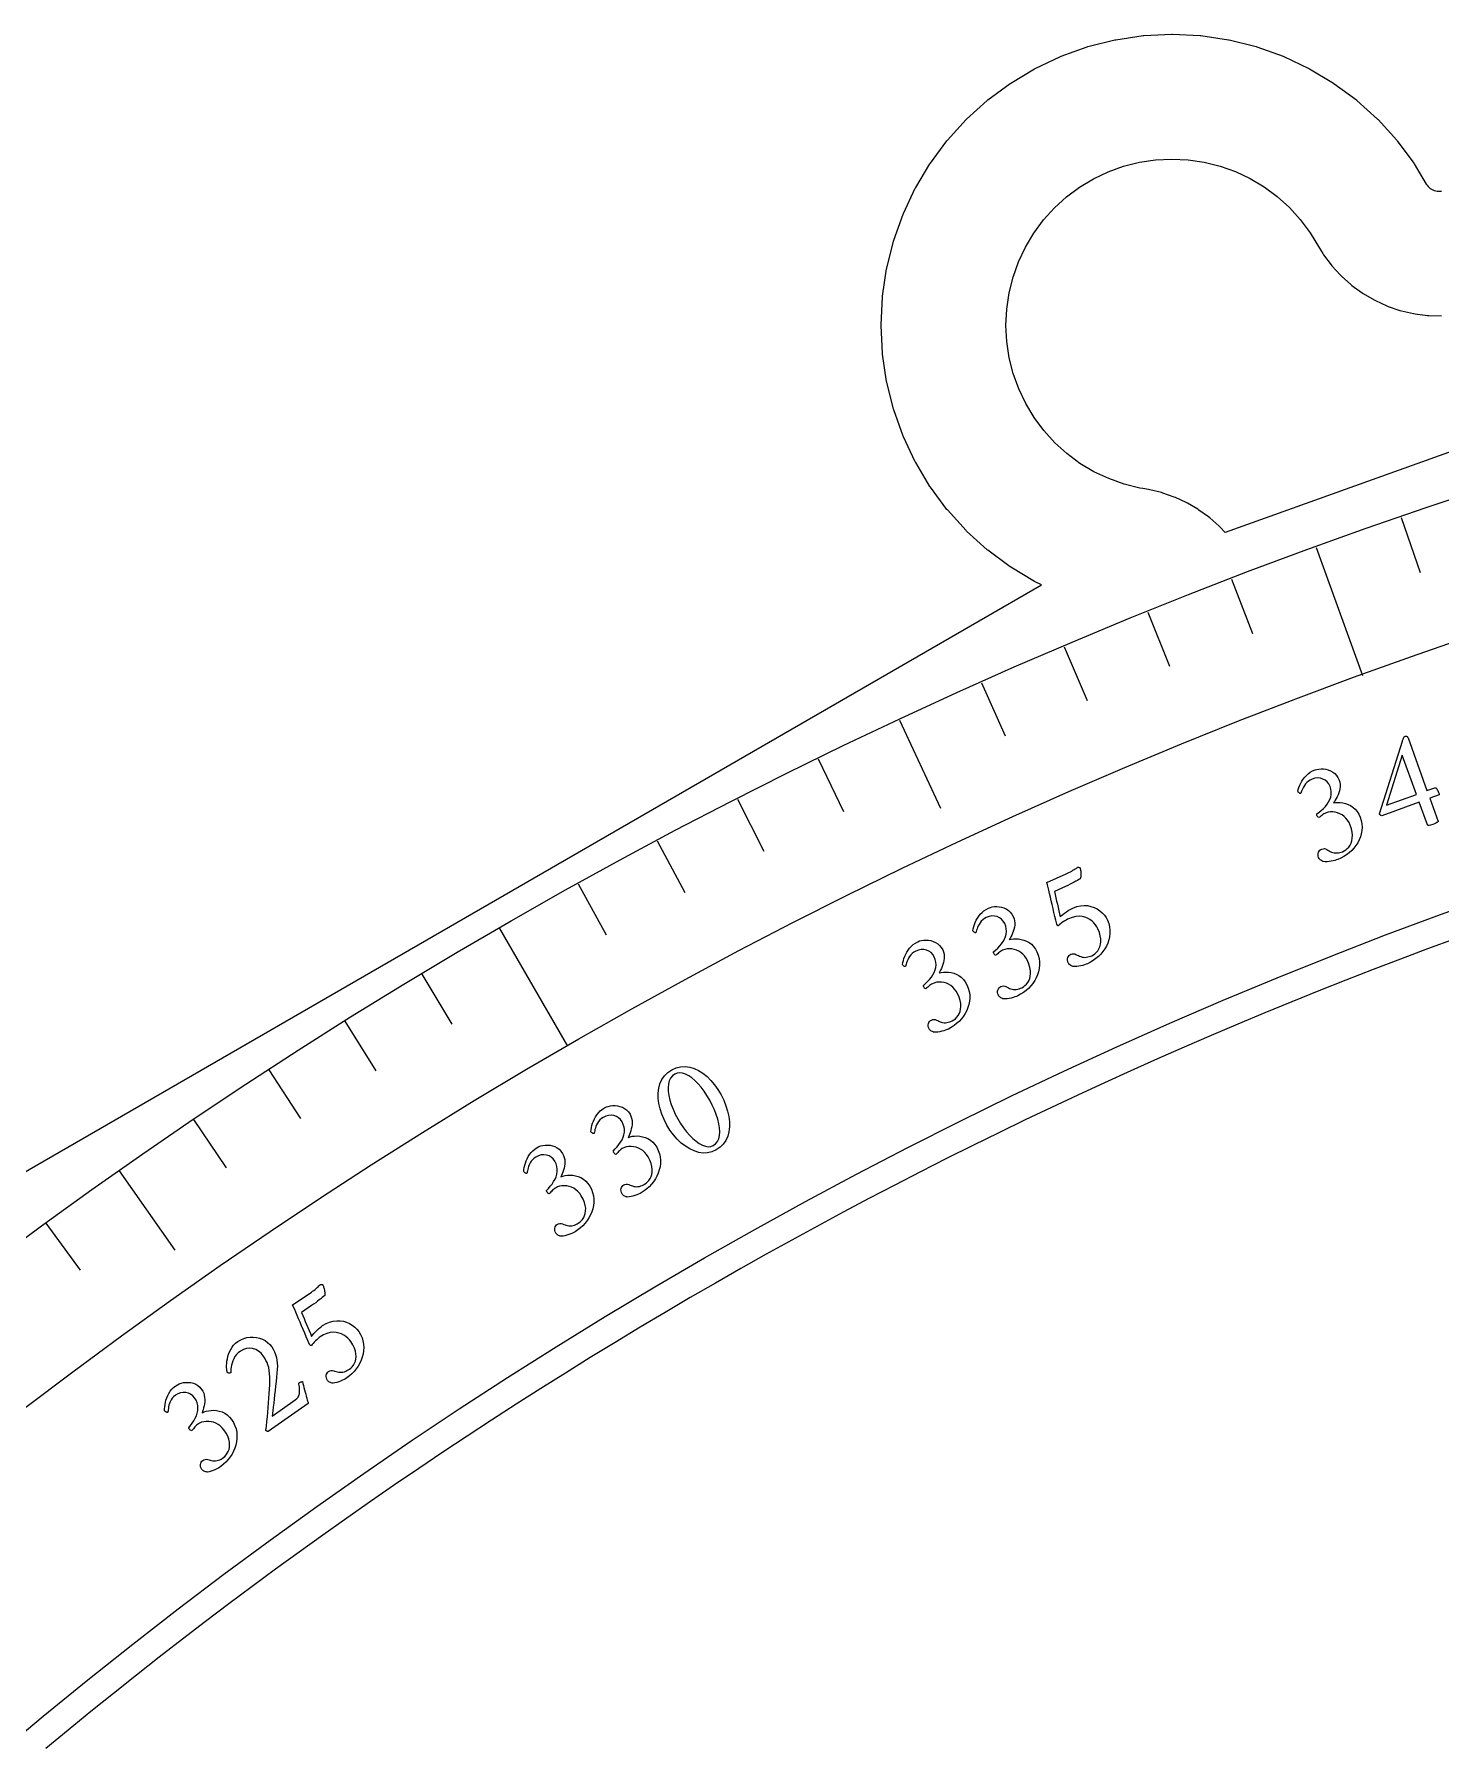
# Model space of a CAD drawing. Header units: millimetres. Extents: x -105 to 105, y -105 to 135.
# Drawn here: x -61.64 to -33.21, y 73.99 to 108.54 of the extents above; entities that cross this region are included whole.
import ezdxf

# ---------------------------------------------------------------- set-up
doc = ezdxf.new("R2010")
doc.units = ezdxf.units.MM
for name, color, linetype in [('CUT_INNER', 6, 'Continuous'), ('CUT_OUTER', 1, 'Continuous'), ('ENGRAVE', 7, 'Continuous'), ('ENGRAVE_FINE', 8, 'Continuous'), ('TEXT', 5, 'Continuous')]:
    doc.layers.add(name, color=color, linetype=linetype)

msp = doc.modelspace()

# ---------------------------------------------------------------- linework, layer by layer
at = {"layer": 'CUT_INNER'}
msp.add_lwpolyline([(-32.9211, 90.2585), (-33.4743, 90.0548), (-34.0263, 89.8478), (-34.5769, 89.6373), (-35.1263, 89.4234), (-35.6743, 89.2062), (-36.221, 88.9856), (-36.7663, 88.7617), (-37.3103, 88.5345), (-37.8528, 88.3039), (-38.3939, 88.0699), (-38.9336, 87.8327), (-39.4718, 87.5922), (-40.0085, 87.3483), (-40.5437, 87.1012), (-41.0774, 86.8508), (-41.6095, 86.5971), (-42.1401, 86.3401), (-42.669, 86.08), (-43.1964, 85.8165), (-43.7222, 85.5499), (-44.2463, 85.28), (-44.7687, 85.0069), (-45.2894, 84.7306), (-45.8085, 84.4511), (-46.3258, 84.1684), (-46.8414, 83.8826), (-47.3552, 83.5936), (-47.8672, 83.3015), (-48.3775, 83.0062), (-48.8859, 82.7078), (-49.3924, 82.4063), (-49.8971, 82.1017), (-50.4, 81.794), (-50.9009, 81.4832), (-51.3999, 81.1693), (-51.897, 80.8524), (-52.3921, 80.5324), (-52.8852, 80.2095), (-53.3764, 79.8834), (-53.8656, 79.5544), (-54.3527, 79.2224), (-54.8378, 78.8874), (-55.3208, 78.5495), (-55.8017, 78.2085), (-56.2805, 77.8647), (-56.7572, 77.5179), (-57.2318, 77.1682), (-57.7042, 76.8155), (-58.1745, 76.46), (-58.6425, 76.1016), (-59.1084, 75.7404), (-59.572, 75.3763), (-60.0334, 75.0093), (-60.4925, 74.6396), (-60.9493, 74.267), (-61.4039, 73.8916)], dxfattribs=at)
at = {"layer": 'CUT_OUTER'}
msp.add_lwpolyline([(-76.8653, 76.8653), (-41.2786, 97.4114), (-41.4052, 97.4712), (-41.4181, 97.4782), (-41.9004, 97.7673), (-41.9127, 97.7754), (-42.3643, 98.1104), (-42.3757, 98.1197), (-42.7923, 98.4974), (-42.8027, 98.5078), (-43.1804, 98.9244), (-43.1897, 98.9358), (-43.5247, 99.3874), (-43.5328, 99.3997), (-43.8219, 99.882), (-43.8288, 99.8949), (-44.0693, 100.4033), (-44.0749, 100.4168), (-44.2643, 100.9463), (-44.2686, 100.9604), (-44.4052, 101.5058), (-44.4081, 101.5202), (-44.4906, 102.0765), (-44.492, 102.0911), (-44.5196, 102.6527), (-44.5196, 102.6674), (-44.492, 103.2291), (-44.4906, 103.2437), (-44.4081, 103.7999), (-44.4052, 103.8144), (-44.2686, 104.3598), (-44.2643, 104.3739), (-44.0749, 104.9033), (-44.0693, 104.9169), (-43.8288, 105.4252), (-43.8219, 105.4382), (-43.5328, 105.9205), (-43.5247, 105.9328), (-43.1897, 106.3844), (-43.1804, 106.3958), (-42.8027, 106.8124), (-42.7923, 106.8228), (-42.3757, 107.2004), (-42.3643, 107.2098), (-41.9127, 107.5447), (-41.9004, 107.5529), (-41.4181, 107.842), (-41.4052, 107.8489), (-40.8968, 108.0894), (-40.8832, 108.095), (-40.3538, 108.2844), (-40.3397, 108.2887), (-39.7943, 108.4253), (-39.7798, 108.4282), (-39.2236, 108.5107), (-39.209, 108.5121), (-38.6474, 108.5397), (-38.6326, 108.5397), (-38.071, 108.5121), (-38.0564, 108.5107), (-37.5002, 108.4282), (-37.4857, 108.4253), (-36.9403, 108.2887), (-36.9262, 108.2844), (-36.3968, 108.095), (-36.3832, 108.0894), (-35.8748, 107.8489), (-35.8619, 107.842), (-35.3796, 107.5529), (-35.3673, 107.5447), (-34.9157, 107.2098), (-34.9043, 107.2004), (-34.4877, 106.8228), (-34.4773, 106.8124), (-34.0996, 106.3958), (-34.0903, 106.3844), (-33.7553, 105.9328), (-33.7472, 105.9205), (-33.5018, 105.5111), (-33.485, 105.4861), (-33.4659, 105.4629), (-33.4445, 105.4418), (-33.4211, 105.4229), (-33.3959, 105.4064), (-33.3692, 105.3925), (-33.3413, 105.3814), (-33.3123, 105.3731), (-33.2827, 105.3678), (-33.2527, 105.3655), (-33.2226, 105.3661), (-33.1928, 105.3698)], dxfattribs=at)
at = {"layer": 'ENGRAVE'}
for points in [[(-30.625, 100.9572), (-37.5695, 98.4724), (-37.6768, 98.5865), (-37.6974, 98.6064), (-37.8782, 98.7652), (-37.9006, 98.7831), (-38.0958, 98.9239), (-38.1198, 98.9396), (-38.3276, 99.0611), (-38.353, 99.0744), (-38.5714, 99.1756), (-38.5979, 99.1864), (-38.8249, 99.2663), (-38.8524, 99.2745), (-39.086, 99.3324), (-39.1141, 99.3379), (-39.2328, 99.3584), (-39.2892, 99.3668), (-39.6104, 99.4468), (-39.9206, 99.5574), (-40.2186, 99.6979), (-40.5013, 99.8668), (-40.7662, 100.0627), (-41.0105, 100.2836), (-41.232, 100.5274), (-41.4286, 100.7918), (-41.5983, 101.0741), (-41.7395, 101.3717), (-41.8508, 101.6817), (-41.9313, 102.0011), (-41.98, 102.3269), (-41.9966, 102.6559), (-41.9809, 102.9849), (-41.9329, 103.3108), (-41.8533, 103.6304), (-41.7427, 103.9407), (-41.6022, 104.2387), (-41.4332, 104.5214), (-41.2374, 104.7862), (-41.0164, 105.0306), (-40.7727, 105.2521), (-40.5083, 105.4487), (-40.226, 105.6184), (-39.9284, 105.7596), (-39.6184, 105.8709), (-39.299, 105.9514), (-38.9732, 106.0001), (-38.6442, 106.0167), (-38.3152, 106.0009), (-37.9893, 105.953), (-37.6696, 105.8734), (-37.3594, 105.7628), (-37.0614, 105.6223), (-36.7787, 105.4533), (-36.5138, 105.2574), (-36.2695, 105.0365), (-36.048, 104.7927), (-35.8513, 104.5282), (-35.6614, 104.2124), (-35.5956, 104.1088), (-35.5788, 104.0838), (-35.4278, 103.8812), (-35.4087, 103.858), (-35.2382, 103.6714), (-35.2168, 103.6503), (-35.0284, 103.4818), (-35.005, 103.4629), (-34.8007, 103.3141), (-34.7756, 103.2976), (-34.5574, 103.17), (-34.5307, 103.1562), (-34.3009, 103.0511), (-34.2729, 103.0399), (-34.0337, 102.9584), (-34.0048, 102.9501), (-33.7586, 102.893), (-33.729, 102.8876), (-33.4783, 102.8554), (-33.4483, 102.8531), (-33.1957, 102.8461)], [(-35.729, 98.1645), (-34.7888, 95.5814)], [(-44.1486, 94.677), (-43.3188, 92.8975)], [(-52.2323, 90.4689), (-50.8578, 88.0883)], [(-59.9184, 85.5723), (-58.7922, 83.9639)]]:
    msp.add_lwpolyline(points, dxfattribs=at)
for radius in [104.4645, 101.7156, 96.6105]:
    msp.add_circle((0, 0), radius, dxfattribs=at)
at = {"layer": 'ENGRAVE_FINE'}
for points in [[(-34.0103, 98.7731), (-33.6268, 97.6592)], [(-37.4367, 97.526), (-37.0145, 96.4262)], [(-39.1331, 96.8578), (-38.6918, 95.7655)], [(-40.8175, 96.1601), (-40.3572, 95.0756)], [(-42.4895, 95.4331), (-42.0104, 94.3568)], [(-45.7942, 93.8921), (-45.2778, 92.8332)], [(-47.4259, 93.0786), (-46.891, 92.0289)], [(-49.0431, 92.2367), (-48.49, 91.1965)], [(-50.6454, 91.3667), (-50.0742, 90.3363)], [(-53.8032, 89.5436), (-53.1964, 88.5337)], [(-55.3578, 88.5909), (-54.7335, 87.5918)], [(-56.8954, 87.6113), (-56.2538, 86.6233)], [(-58.4158, 86.605), (-57.757, 85.6283)], [(-61.4027, 84.5136), (-60.7102, 83.5605)]]:
    msp.add_lwpolyline(points, dxfattribs=at)
at = {"layer": 'TEXT'}
for points in [[(-33.9298, 94.3523), (-33.9191, 94.355), (-33.9091, 94.3551), (-33.9, 94.3525), (-33.8917, 94.3473), (-33.8844, 94.3406), (-33.8784, 94.3334), (-33.8736, 94.3257), (-33.87, 94.3177), (-33.4879, 93.2536), (-33.3273, 93.3111), (-33.3198, 93.3114), (-33.3112, 93.3075), (-33.3014, 93.2993), (-33.2906, 93.2868), (-33.2795, 93.2712), (-33.2694, 93.2538), (-33.2602, 93.2345), (-33.2519, 93.2133), (-33.2473, 93.199), (-33.2446, 93.1863), (-33.2436, 93.1753), (-33.2444, 93.1661), (-33.4323, 93.0988), (-33.2626, 92.6262), (-33.2635, 92.6254), (-33.2664, 92.6229), (-33.2712, 92.6187), (-33.2779, 92.6129), (-33.2897, 92.6053), (-33.3094, 92.5957), (-33.3372, 92.5843), (-33.373, 92.5709), (-33.4156, 92.5571), (-33.4471, 92.5504), (-33.4676, 92.5508), (-33.4771, 92.5583), (-33.6449, 93.0222), (-34.4028, 92.7446), (-34.411, 92.7467), (-34.4186, 92.7501), (-34.4256, 92.7546), (-34.4322, 92.7603), (-34.4379, 92.7665), (-34.4426, 92.7725), (-34.4462, 92.7783), (-34.4488, 92.7839), (-33.9861, 94.254), (-33.9816, 94.2657), (-33.9762, 94.2791), (-33.9698, 94.2942), (-33.9624, 94.311), (-33.9544, 94.3268), (-33.9464, 94.339), (-33.9382, 94.3475), (-33.9298, 94.3523)], [(-35.7495, 93.6717), (-35.7129, 93.6828), (-35.6727, 93.6896), (-35.6289, 93.692), (-35.5814, 93.6901), (-35.5328, 93.6832), (-35.4853, 93.6705), (-35.4391, 93.6519), (-35.3941, 93.6277), (-35.3526, 93.597), (-35.3171, 93.5594), (-35.2875, 93.5149), (-35.2638, 93.4634), (-35.2508, 93.4207), (-35.2437, 93.3776), (-35.2427, 93.3342), (-35.2477, 93.2906), (-35.2571, 93.2476), (-35.2695, 93.2062), (-35.2849, 93.1664), (-35.3032, 93.1283), (-35.3228, 93.0926), (-35.3418, 93.0602), (-35.3603, 93.0312), (-35.3783, 93.0055), (-35.3359, 93.0124), (-35.2902, 93.0147), (-35.2411, 93.0123), (-35.1887, 93.0052), (-35.1354, 92.9927), (-35.0835, 92.9739), (-35.033, 92.9489), (-34.984, 92.9177), (-34.9386, 92.8794), (-34.8991, 92.8332), (-34.8655, 92.779), (-34.8377, 92.717), (-34.8162, 92.6485), (-34.8033, 92.5805), (-34.799, 92.513), (-34.8032, 92.446), (-34.8149, 92.3804), (-34.8329, 92.3171), (-34.8572, 92.2562), (-34.8878, 92.1975), (-34.9239, 92.1418), (-34.9646, 92.0895), (-35.0098, 92.0408), (-35.0597, 91.9956), (-35.1133, 91.9546), (-35.1694, 91.9184), (-35.2281, 91.887), (-35.2895, 91.8605), (-35.3174, 91.8509), (-35.3492, 91.8419), (-35.385, 91.8335), (-35.4247, 91.8258), (-35.466, 91.8198), (-35.5062, 91.8167), (-35.5454, 91.8166), (-35.5836, 91.8194), (-35.5919, 91.8225), (-35.6025, 91.8278), (-35.6156, 91.8354), (-35.6312, 91.8451), (-35.6466, 91.8566), (-35.6595, 91.8695), (-35.6697, 91.8839), (-35.6774, 91.8996), (-35.6859, 91.9278), (-35.6891, 91.9549), (-35.6869, 91.9809), (-35.6794, 92.0059), (-35.6678, 92.0283), (-35.6532, 92.0468), (-35.6358, 92.0612), (-35.6154, 92.0716), (-35.5885, 92.079), (-35.5624, 92.0799), (-35.5372, 92.0744), (-35.5129, 92.0624), (-35.4892, 92.0479), (-35.4657, 92.0346), (-35.4426, 92.0226), (-35.4197, 92.0118), (-35.3928, 92.0018), (-35.3652, 91.9954), (-35.3368, 91.9926), (-35.3077, 91.9935), (-35.2786, 91.9971), (-35.2505, 92.0025), (-35.2232, 92.0097), (-35.1968, 92.0187), (-35.1622, 92.0348), (-35.1293, 92.0559), (-35.0981, 92.082), (-35.0686, 92.1132), (-35.0426, 92.1496), (-35.022, 92.1914), (-35.0068, 92.2386), (-34.9969, 92.2912), (-34.9942, 92.3493), (-35.0006, 92.4127), (-35.0161, 92.4815), (-35.0406, 92.5557), (-35.0639, 92.6078), (-35.0921, 92.6544), (-35.1253, 92.6953), (-35.1635, 92.7306), (-35.2051, 92.7602), (-35.2488, 92.7842), (-35.2944, 92.8025), (-35.3421, 92.8151), (-35.3902, 92.8215), (-35.4371, 92.8213), (-35.4829, 92.8144), (-35.5275, 92.8008), (-35.5493, 92.7915), (-35.5706, 92.7804), (-35.5914, 92.7675), (-35.6118, 92.7528), (-35.6307, 92.7383), (-35.6475, 92.7257), (-35.6621, 92.7152), (-35.6745, 92.7067), (-35.6862, 92.7154), (-35.6962, 92.7259), (-35.7045, 92.7382), (-35.7111, 92.7524), (-35.7142, 92.7614), (-35.7161, 92.7694), (-35.7167, 92.7762), (-35.7161, 92.7819), (-35.6685, 92.8162), (-35.6233, 92.853), (-35.5807, 92.8923), (-35.5407, 92.9342), (-35.5048, 92.9782), (-35.475, 93.0241), (-35.4512, 93.0717), (-35.4334, 93.1212), (-35.4231, 93.1726), (-35.422, 93.2257), (-35.4302, 93.2806), (-35.4474, 93.3374), (-35.4716, 93.3869), (-35.5034, 93.4284), (-35.5429, 93.4619), (-35.5901, 93.4873), (-35.6421, 93.5033), (-35.6958, 93.5083), (-35.7514, 93.5024), (-35.8088, 93.4856), (-35.8494, 93.4671), (-35.8854, 93.4448), (-35.9167, 93.4185), (-35.9432, 93.3883), (-35.9657, 93.3567), (-35.9848, 93.3259), (-36.0004, 93.2961), (-36.0126, 93.2672), (-36.0224, 93.2413), (-36.0307, 93.2204), (-36.0376, 93.2047), (-36.0432, 93.194), (-36.0491, 93.193), (-36.0561, 93.1945), (-36.0639, 93.1983), (-36.0727, 93.2046), (-36.0812, 93.2123), (-36.0884, 93.2205), (-36.0942, 93.2293), (-36.0986, 93.2386), (-36.0885, 93.2785), (-36.0752, 93.3189), (-36.0587, 93.36), (-36.0391, 93.4017), (-36.0161, 93.4431), (-35.9896, 93.483), (-35.9595, 93.5215), (-35.9259, 93.5586), (-35.8883, 93.593), (-35.8464, 93.6233), (-35.8001, 93.6495), (-35.7495, 93.6717)], [(-33.9865, 93.9666), (-34.3056, 92.9559), (-33.7008, 93.1768)], [(-40.6439, 90.8795), (-40.5666, 90.9087), (-40.4914, 90.9266), (-40.4182, 90.933), (-40.3471, 90.9281), (-40.2791, 90.9138), (-40.2154, 90.8921), (-40.1559, 90.8631), (-40.1007, 90.8268), (-40.0512, 90.7848), (-40.0087, 90.7386), (-39.9733, 90.6883), (-39.9449, 90.634), (-39.9196, 90.5668), (-39.9029, 90.4996), (-39.8948, 90.4325), (-39.8954, 90.3653), (-39.9034, 90.2992), (-39.9178, 90.235), (-39.9387, 90.1728), (-39.966, 90.1125), (-39.9989, 90.0548), (-40.0366, 90.0004), (-40.0791, 89.9492), (-40.1264, 89.9013), (-40.1775, 89.8574), (-40.2316, 89.8181), (-40.2885, 89.7835), (-40.3483, 89.7537), (-40.3756, 89.7425), (-40.4068, 89.7317), (-40.4421, 89.7214), (-40.4814, 89.7114), (-40.5222, 89.7032), (-40.5622, 89.6979), (-40.6013, 89.6956), (-40.6396, 89.6963), (-40.648, 89.6989), (-40.659, 89.7036), (-40.6725, 89.7104), (-40.6885, 89.7192), (-40.7046, 89.7299), (-40.7182, 89.7421), (-40.7292, 89.7558), (-40.7378, 89.7711), (-40.7478, 89.7988), (-40.7525, 89.8257), (-40.7518, 89.8518), (-40.7457, 89.8771), (-40.7353, 89.9002), (-40.7218, 89.9194), (-40.7052, 89.9348), (-40.6854, 89.9463), (-40.659, 89.9552), (-40.633, 89.9575), (-40.6075, 89.9534), (-40.5826, 89.9428), (-40.5581, 89.9296), (-40.5339, 89.9177), (-40.5101, 89.9069), (-40.4867, 89.8975), (-40.4593, 89.889), (-40.4314, 89.8841), (-40.4029, 89.883), (-40.3739, 89.8854), (-40.345, 89.8906), (-40.3172, 89.8976), (-40.2904, 89.9063), (-40.2645, 89.9168), (-40.2309, 89.9347), (-40.1992, 89.9577), (-40.1695, 89.9855), (-40.1418, 90.0183), (-40.1179, 90.056), (-40.0996, 90.0989), (-40.087, 90.1469), (-40.0801, 90.2), (-40.0807, 90.2581), (-40.0906, 90.3211), (-40.1099, 90.3889), (-40.1385, 90.4616), (-40.1598, 90.5025), (-40.1866, 90.5419), (-40.219, 90.5798), (-40.257, 90.6163), (-40.3002, 90.6489), (-40.3481, 90.6754), (-40.4008, 90.6957), (-40.4582, 90.7099), (-40.5202, 90.7153), (-40.5864, 90.7094), (-40.6567, 90.692), (-40.7313, 90.6633), (-40.7544, 90.652), (-40.7804, 90.6376), (-40.8095, 90.62), (-40.8415, 90.5992), (-40.8725, 90.5777), (-40.8981, 90.5579), (-40.9185, 90.54), (-40.9336, 90.5238), (-40.9379, 90.5227), (-40.9427, 90.5233), (-40.948, 90.5254), (-40.9539, 90.5291), (-40.9596, 90.5339), (-40.9645, 90.5392), (-40.9687, 90.5451), (-40.9721, 90.5515), (-40.9906, 90.6318), (-41.0091, 90.712), (-41.0275, 90.7923), (-41.0459, 90.8726), (-41.064, 90.9516), (-41.0815, 91.0278), (-41.0982, 91.1012), (-41.1144, 91.172), (-41.1296, 91.2381), (-41.1438, 91.2976), (-41.1568, 91.3507), (-41.1686, 91.3972), (-40.7777, 91.5722), (-40.7505, 91.5847), (-40.7233, 91.5981), (-40.696, 91.6122), (-40.6687, 91.6271), (-40.6425, 91.642), (-40.6189, 91.6561), (-40.5976, 91.6692), (-40.5788, 91.6814), (-40.5635, 91.6917), (-40.5525, 91.6991), (-40.5459, 91.7035), (-40.5437, 91.705), (-40.5355, 91.704), (-40.5279, 91.7032), (-40.5209, 91.7024), (-40.5147, 91.7018), (-40.5092, 91.7006), (-40.5045, 91.6982), (-40.5008, 91.6946), (-40.498, 91.6899), (-40.4961, 91.684), (-40.494, 91.6744), (-40.4917, 91.661), (-40.4891, 91.644), (-40.4868, 91.6245), (-40.4851, 91.6037), (-40.4841, 91.5815), (-40.4837, 91.5581), (-40.4843, 91.5346), (-40.4864, 91.512), (-40.4899, 91.4904), (-40.4949, 91.4697), (-40.5222, 91.4544), (-40.5522, 91.4379), (-40.5849, 91.4201), (-40.6203, 91.4012), (-40.659, 91.3812), (-40.7012, 91.3604), (-40.7472, 91.3387), (-40.7969, 91.3161), (-41.0189, 91.2166), (-41.0044, 91.152), (-40.9895, 91.0869), (-40.9741, 91.0215), (-40.9584, 90.9556), (-40.9428, 90.8902), (-40.9281, 90.8263), (-40.9142, 90.7638), (-40.9012, 90.7028), (-40.8768, 90.7261), (-40.8478, 90.7506), (-40.8142, 90.776), (-40.7761, 90.8025), (-40.7374, 90.8276), (-40.7025, 90.8488), (-40.6713, 90.8661), (-40.6439, 90.8795)], [(-42.3482, 90.8793), (-42.3125, 90.893), (-42.2729, 90.9026), (-42.2293, 90.9082), (-42.1819, 90.9097), (-42.1329, 90.9062), (-42.0846, 90.8969), (-42.0372, 90.8817), (-41.9906, 90.8607), (-41.947, 90.8331), (-41.9089, 90.7982), (-41.8762, 90.7558), (-41.8489, 90.7062), (-41.8328, 90.6645), (-41.8227, 90.6221), (-41.8186, 90.5789), (-41.8204, 90.535), (-41.8268, 90.4914), (-41.8362, 90.4492), (-41.8487, 90.4085), (-41.8643, 90.3691), (-41.8812, 90.3321), (-41.8979, 90.2985), (-41.9143, 90.2682), (-41.9304, 90.2413), (-41.8886, 90.2512), (-41.8431, 90.2567), (-41.794, 90.2578), (-41.7413, 90.2545), (-41.6872, 90.2459), (-41.6341, 90.2309), (-41.5819, 90.2095), (-41.5308, 90.1819), (-41.4828, 90.1469), (-41.4401, 90.1036), (-41.4027, 90.052), (-41.3706, 89.9921), (-41.3442, 89.9254), (-41.3265, 89.8585), (-41.3174, 89.7914), (-41.3168, 89.7243), (-41.3238, 89.658), (-41.3372, 89.5936), (-41.3571, 89.5311), (-41.3835, 89.4704), (-41.4154, 89.4122), (-41.4523, 89.3572), (-41.494, 89.3054), (-41.5405, 89.2567), (-41.591, 89.212), (-41.6443, 89.1718), (-41.7007, 89.1364), (-41.76, 89.1056), (-41.7871, 89.094), (-41.8183, 89.0827), (-41.8534, 89.0718), (-41.8925, 89.0612), (-41.9331, 89.0523), (-41.973, 89.0464), (-42.0121, 89.0435), (-42.0504, 89.0436), (-42.0589, 89.0461), (-42.0699, 89.0506), (-42.0835, 89.0572), (-42.0997, 89.0658), (-42.116, 89.0762), (-42.1297, 89.0881), (-42.141, 89.1017), (-42.1497, 89.1168), (-42.1602, 89.1444), (-42.1653, 89.1712), (-42.165, 89.1973), (-42.1593, 89.2227), (-42.1493, 89.2459), (-42.1361, 89.2654), (-42.1197, 89.281), (-42.1002, 89.2929), (-42.0738, 89.3021), (-42.0479, 89.3049), (-42.0224, 89.3012), (-41.9973, 89.291), (-41.9726, 89.2782), (-41.9482, 89.2666), (-41.9243, 89.2563), (-41.9007, 89.2472), (-41.8732, 89.2391), (-41.8452, 89.2347), (-41.8167, 89.234), (-41.7877, 89.2369), (-41.759, 89.2426), (-41.7312, 89.25), (-41.7046, 89.2591), (-41.6789, 89.27), (-41.6455, 89.2885), (-41.6142, 89.3119), (-41.5849, 89.3402), (-41.5577, 89.3734), (-41.5344, 89.4115), (-41.5169, 89.4547), (-41.505, 89.5029), (-41.4989, 89.5561), (-41.5004, 89.6142), (-41.5113, 89.677), (-41.5317, 89.7445), (-41.5615, 89.8168), (-41.5884, 89.8671), (-41.6199, 89.9115), (-41.6559, 89.9499), (-41.6965, 89.9824), (-41.7401, 90.009), (-41.7854, 90.0298), (-41.8322, 90.0448), (-41.8807, 90.0539), (-41.9291, 90.0569), (-41.9759, 90.0533), (-42.0211, 90.0432), (-42.0646, 90.0265), (-42.0857, 90.0156), (-42.1061, 90.003), (-42.126, 89.9887), (-42.1452, 89.9726), (-42.1631, 89.9567), (-42.1789, 89.943), (-42.1928, 89.9314), (-42.2045, 89.9221), (-42.2168, 89.9299), (-42.2275, 89.9397), (-42.2366, 89.9514), (-42.2443, 89.965), (-42.248, 89.9738), (-42.2504, 89.9816), (-42.2515, 89.9884), (-42.2514, 89.9941), (-42.2063, 90.0317), (-42.1639, 90.0716), (-42.1242, 90.1139), (-42.0872, 90.1585), (-42.0546, 90.205), (-42.0282, 90.2529), (-42.0078, 90.3022), (-41.9936, 90.3528), (-41.987, 90.4047), (-41.9897, 90.4578), (-42.0018, 90.512), (-42.0231, 90.5674), (-42.0507, 90.6151), (-42.0854, 90.6542), (-42.1272, 90.6848), (-42.1761, 90.7068), (-42.229, 90.719), (-42.283, 90.7201), (-42.338, 90.7103), (-42.394, 90.6894), (-42.4333, 90.6681), (-42.4675, 90.6432), (-42.4969, 90.6148), (-42.5212, 90.5828), (-42.5414, 90.5496), (-42.5582, 90.5176), (-42.5717, 90.4867), (-42.5818, 90.457), (-42.5897, 90.4304), (-42.5965, 90.4091), (-42.6023, 90.3929), (-42.607, 90.3818), (-42.6129, 90.3804), (-42.6199, 90.3814), (-42.628, 90.3847), (-42.6372, 90.3903), (-42.6463, 90.3974), (-42.654, 90.4051), (-42.6604, 90.4134), (-42.6655, 90.4224), (-42.6582, 90.4629), (-42.6479, 90.5042), (-42.6344, 90.5463), (-42.6178, 90.5893), (-42.5978, 90.6322), (-42.5742, 90.6739), (-42.547, 90.7144), (-42.5161, 90.7539), (-42.4811, 90.7908), (-42.4414, 90.8241), (-42.3971, 90.8536), (-42.3482, 90.8793)], [(-43.7775, 90.1995), (-43.742, 90.2138), (-43.7025, 90.224), (-43.6591, 90.2303), (-43.6117, 90.2325), (-43.5626, 90.2298), (-43.5142, 90.2213), (-43.4665, 90.2069), (-43.4196, 90.1866), (-43.3756, 90.1597), (-43.337, 90.1253), (-43.3036, 90.0835), (-43.2755, 90.0343), (-43.2588, 89.9929), (-43.248, 89.9506), (-43.2432, 89.9075), (-43.2443, 89.8635), (-43.25, 89.8199), (-43.2588, 89.7776), (-43.2706, 89.7366), (-43.2856, 89.697), (-43.3019, 89.6598), (-43.318, 89.6259), (-43.3339, 89.5953), (-43.3496, 89.5682), (-43.308, 89.5788), (-43.2626, 89.585), (-43.2136, 89.5868), (-43.1608, 89.5844), (-43.1066, 89.5766), (-43.0532, 89.5624), (-43.0007, 89.5419), (-42.9491, 89.5151), (-42.9006, 89.4809), (-42.8572, 89.4382), (-42.819, 89.3872), (-42.786, 89.3279), (-42.7586, 89.2615), (-42.7398, 89.1949), (-42.7296, 89.1281), (-42.728, 89.0609), (-42.7339, 88.9946), (-42.7464, 88.93), (-42.7652, 88.8671), (-42.7906, 88.806), (-42.8217, 88.7473), (-42.8576, 88.6917), (-42.8985, 88.6393), (-42.9443, 88.5899), (-42.994, 88.5443), (-43.0468, 88.5034), (-43.1025, 88.467), (-43.1614, 88.4353), (-43.1883, 88.4233), (-43.2192, 88.4115), (-43.2542, 88.4), (-43.2931, 88.3889), (-43.3336, 88.3793), (-43.3734, 88.3728), (-43.4125, 88.3692), (-43.4508, 88.3687), (-43.4593, 88.3711), (-43.4704, 88.3754), (-43.4841, 88.3818), (-43.5004, 88.3901), (-43.5168, 88.4003), (-43.5307, 88.412), (-43.5422, 88.4254), (-43.5512, 88.4404), (-43.5621, 88.4677), (-43.5677, 88.4945), (-43.5678, 88.5206), (-43.5625, 88.5461), (-43.5529, 88.5695), (-43.54, 88.5891), (-43.5238, 88.605), (-43.5044, 88.6172), (-43.4783, 88.6269), (-43.4524, 88.6301), (-43.4268, 88.6267), (-43.4015, 88.617), (-43.3766, 88.6045), (-43.3521, 88.5933), (-43.328, 88.5834), (-43.3043, 88.5746), (-43.2766, 88.567), (-43.2486, 88.5631), (-43.22, 88.5628), (-43.1911, 88.5662), (-43.1625, 88.5723), (-43.1349, 88.5801), (-43.1083, 88.5897), (-43.0828, 88.6009), (-43.0497, 88.62), (-43.0188, 88.6439), (-42.99, 88.6726), (-42.9633, 88.7063), (-42.9406, 88.7448), (-42.9238, 88.7882), (-42.9127, 88.8366), (-42.9074, 88.8899), (-42.9098, 88.9479), (-42.9217, 89.0105), (-42.9431, 89.0777), (-42.9741, 89.1495), (-43.0018, 89.1994), (-43.034, 89.2433), (-43.0706, 89.2812), (-43.1117, 89.313), (-43.1557, 89.3389), (-43.2013, 89.359), (-43.2484, 89.3732), (-43.297, 89.3816), (-43.3454, 89.3838), (-43.3922, 89.3795), (-43.4372, 89.3686), (-43.4805, 89.3513), (-43.5014, 89.3401), (-43.5216, 89.3272), (-43.5412, 89.3125), (-43.5602, 89.2961), (-43.5778, 89.2799), (-43.5935, 89.266), (-43.6071, 89.2542), (-43.6187, 89.2446), (-43.6311, 89.2523), (-43.6419, 89.2619), (-43.6513, 89.2735), (-43.6591, 89.287), (-43.663, 89.2957), (-43.6655, 89.3035), (-43.6668, 89.3102), (-43.6667, 89.316), (-43.6222, 89.3543), (-43.5805, 89.3949), (-43.5414, 89.4377), (-43.5052, 89.483), (-43.4733, 89.53), (-43.4476, 89.5782), (-43.428, 89.6278), (-43.4146, 89.6787), (-43.4088, 89.7307), (-43.4124, 89.7837), (-43.4253, 89.8377), (-43.4474, 89.8927), (-43.4758, 89.94), (-43.5112, 89.9786), (-43.5534, 90.0085), (-43.6027, 90.0297), (-43.6558, 90.0411), (-43.7098, 90.0414), (-43.7646, 90.0307), (-43.8203, 90.0089), (-43.8592, 89.987), (-43.8931, 89.9616), (-43.9219, 89.9327), (-43.9458, 89.9003), (-43.9654, 89.8668), (-43.9817, 89.8345), (-43.9947, 89.8034), (-44.0043, 89.7736), (-44.0118, 89.7469), (-44.0183, 89.7254), (-44.0238, 89.7091), (-44.0284, 89.698), (-44.0343, 89.6965), (-44.0413, 89.6974), (-44.0495, 89.7005), (-44.0587, 89.706), (-44.0679, 89.7129), (-44.0758, 89.7205), (-44.0823, 89.7287), (-44.0875, 89.7376), (-44.0809, 89.7782), (-44.0712, 89.8197), (-44.0584, 89.862), (-44.0425, 89.9053), (-44.0232, 89.9485), (-44.0002, 89.9905), (-43.9736, 90.0315), (-43.9434, 90.0714), (-43.9089, 90.1089), (-43.8698, 90.1428), (-43.826, 90.173), (-43.7775, 90.1995)], [(-48.7526, 87.6072), (-48.6625, 87.6482), (-48.5718, 87.6714), (-48.4804, 87.6769), (-48.3884, 87.6646), (-48.2974, 87.6368), (-48.2088, 87.5955), (-48.1227, 87.541), (-48.0392, 87.4731), (-47.9596, 87.3941), (-47.8857, 87.3065), (-47.8174, 87.2101), (-47.7546, 87.105), (-47.6998, 86.9955), (-47.6555, 86.886), (-47.6216, 86.7764), (-47.598, 86.6667), (-47.5856, 86.5596), (-47.5854, 86.4575), (-47.5972, 86.3605), (-47.6211, 86.2685), (-47.6581, 86.1842), (-47.7093, 86.1102), (-47.7747, 86.0465), (-47.8544, 85.9931), (-47.9396, 85.9548), (-48.0268, 85.9335), (-48.1161, 85.9293), (-48.2075, 85.9422), (-48.2989, 85.97), (-48.3882, 86.0107), (-48.4755, 86.0644), (-48.5607, 86.131), (-48.642, 86.2085), (-48.7176, 86.2949), (-48.7876, 86.3902), (-48.8518, 86.4944), (-48.908, 86.6032), (-48.9536, 86.7122), (-48.9888, 86.8214), (-49.0134, 86.9309), (-49.0264, 87.0381), (-49.0267, 87.1404), (-49.0144, 87.2377), (-48.9895, 87.3302), (-48.9512, 87.415), (-48.8989, 87.4894), (-48.8327, 87.5535), (-48.7526, 87.6072)], [(-48.6882, 87.522), (-48.7362, 87.4874), (-48.7738, 87.4428), (-48.8008, 87.3883), (-48.8174, 87.3238), (-48.8243, 87.2516), (-48.8222, 87.1736), (-48.811, 87.0899), (-48.7909, 87.0004), (-48.7625, 86.9074), (-48.7263, 86.8128), (-48.6825, 86.7166), (-48.631, 86.6188), (-48.5749, 86.5249), (-48.5159, 86.4379), (-48.4541, 86.3578), (-48.3894, 86.2846), (-48.3238, 86.2198), (-48.2591, 86.1653), (-48.1954, 86.1209), (-48.1326, 86.0868), (-48.0723, 86.0645), (-48.0161, 86.056), (-47.964, 86.0611), (-47.916, 86.0798), (-47.8657, 86.116), (-47.8271, 86.162), (-47.8001, 86.2179), (-47.7849, 86.2836), (-47.7801, 86.3571), (-47.7846, 86.4365), (-47.7982, 86.5216), (-47.8211, 86.6126), (-47.8519, 86.7069), (-47.8893, 86.8022), (-47.9333, 86.8985), (-47.9838, 86.9957), (-48.0396, 87.0908), (-48.0976, 87.1782), (-48.1579, 87.2578), (-48.2204, 87.3297), (-48.2839, 87.3925), (-48.3469, 87.4452), (-48.4093, 87.4876), (-48.4713, 87.5198), (-48.5311, 87.5403), (-48.5872, 87.5475), (-48.6396, 87.5414), (-48.6882, 87.522)], [(-50.1077, 86.8426), (-50.0733, 86.8593), (-50.0347, 86.8724), (-49.9918, 86.8817), (-49.9447, 86.8873), (-49.8955, 86.8882), (-49.8467, 86.8831), (-49.7981, 86.8721), (-49.7498, 86.8553), (-49.704, 86.8316), (-49.663, 86.8), (-49.6268, 86.7607), (-49.5952, 86.7137), (-49.5756, 86.6735), (-49.5618, 86.6321), (-49.5539, 86.5895), (-49.5519, 86.5456), (-49.5545, 86.5016), (-49.5602, 86.4588), (-49.5691, 86.4171), (-49.5811, 86.3765), (-49.5948, 86.3382), (-49.6085, 86.3032), (-49.6222, 86.2717), (-49.6358, 86.2435), (-49.5951, 86.257), (-49.5503, 86.2664), (-49.5015, 86.2718), (-49.4486, 86.2731), (-49.394, 86.2692), (-49.3398, 86.2588), (-49.286, 86.2421), (-49.2326, 86.2191), (-49.1817, 86.1884), (-49.1354, 86.149), (-49.0937, 86.1009), (-49.0565, 86.044), (-49.0244, 85.9798), (-49.0009, 85.9147), (-48.986, 85.8487), (-48.9796, 85.7819), (-48.9808, 85.7153), (-48.9885, 85.6499), (-49.0029, 85.5859), (-49.0238, 85.5231), (-49.0506, 85.4624), (-49.0825, 85.4044), (-49.1195, 85.3491), (-49.1617, 85.2966), (-49.208, 85.2476), (-49.2577, 85.203), (-49.3108, 85.1627), (-49.3672, 85.1269), (-49.3932, 85.113), (-49.4232, 85.099), (-49.4572, 85.0851), (-49.4952, 85.0712), (-49.535, 85.0587), (-49.5742, 85.0494), (-49.6129, 85.0431), (-49.6511, 85.0398), (-49.6597, 85.0416), (-49.6711, 85.0451), (-49.6852, 85.0505), (-49.7021, 85.0576), (-49.7192, 85.0666), (-49.7339, 85.0773), (-49.7463, 85.0898), (-49.7564, 85.1041), (-49.7692, 85.1306), (-49.7767, 85.1569), (-49.7786, 85.183), (-49.7752, 85.2088), (-49.7672, 85.2328), (-49.7558, 85.2533), (-49.7408, 85.2703), (-49.7223, 85.2838), (-49.6969, 85.2953), (-49.6714, 85.3004), (-49.6456, 85.2989), (-49.6197, 85.2909), (-49.594, 85.2803), (-49.5687, 85.2709), (-49.5439, 85.2627), (-49.5197, 85.2557), (-49.4915, 85.25), (-49.4633, 85.2481), (-49.4348, 85.2499), (-49.4062, 85.2553), (-49.3781, 85.2634), (-49.3511, 85.2732), (-49.3253, 85.2846), (-49.3007, 85.2977), (-49.269, 85.3191), (-49.2399, 85.3451), (-49.2132, 85.3759), (-49.189, 85.4113), (-49.1691, 85.4513), (-49.1554, 85.4959), (-49.1478, 85.5449), (-49.1463, 85.5984), (-49.1529, 85.6562), (-49.1692, 85.7178), (-49.1954, 85.7833), (-49.2314, 85.8527), (-49.2626, 85.9005), (-49.2978, 85.9419), (-49.337, 85.9771), (-49.3803, 86.0059), (-49.4261, 86.0286), (-49.473, 86.0454), (-49.521, 86.0562), (-49.57, 86.0611), (-49.6185, 86.0599), (-49.6648, 86.0522), (-49.7089, 86.0382), (-49.7509, 86.0177), (-49.7709, 86.0051), (-49.7902, 85.9907), (-49.8087, 85.9747), (-49.8265, 85.957), (-49.8429, 85.9396), (-49.8575, 85.9246), (-49.8702, 85.9119), (-49.8812, 85.9015), (-49.894, 85.9083), (-49.9055, 85.9171), (-49.9157, 85.9279), (-49.9245, 85.9409), (-49.9289, 85.9493), (-49.932, 85.9569), (-49.9338, 85.9635), (-49.9341, 85.9692), (-49.8925, 86.0106), (-49.8537, 86.0541), (-49.8179, 86.0996), (-49.7849, 86.1473), (-49.7565, 86.1965), (-49.7343, 86.2465), (-49.7183, 86.2973), (-49.7085, 86.349), (-49.7065, 86.4013), (-49.7139, 86.4539), (-49.7306, 86.5069), (-49.7566, 86.5602), (-49.7883, 86.6053), (-49.8263, 86.6412), (-49.8706, 86.668), (-49.9212, 86.6857), (-49.975, 86.6933), (-50.0289, 86.6897), (-50.0828, 86.6751), (-50.1368, 86.6494), (-50.174, 86.6248), (-50.206, 86.597), (-50.2327, 86.5661), (-50.2542, 86.5321), (-50.2714, 86.4973), (-50.2854, 86.4639), (-50.2961, 86.432), (-50.3036, 86.4015), (-50.3091, 86.3744), (-50.3141, 86.3525), (-50.3184, 86.3358), (-50.3222, 86.3244), (-50.3279, 86.3225), (-50.335, 86.3229), (-50.3434, 86.3255), (-50.353, 86.3302), (-50.3627, 86.3365), (-50.371, 86.3435), (-50.3781, 86.3513), (-50.384, 86.3598), (-50.3803, 86.4007), (-50.3735, 86.4428), (-50.3638, 86.4859), (-50.351, 86.5302), (-50.3348, 86.5746), (-50.315, 86.6183), (-50.2914, 86.661), (-50.264, 86.703), (-50.2324, 86.7429), (-50.1957, 86.7794), (-50.1542, 86.8127), (-50.1077, 86.8426)], [(-51.4723, 86.0408), (-51.4382, 86.0581), (-51.3998, 86.0717), (-51.357, 86.0818), (-51.31, 86.0881), (-51.2609, 86.0897), (-51.2119, 86.0854), (-51.1632, 86.0752), (-51.1146, 86.0591), (-51.0685, 86.0362), (-51.027, 86.0053), (-50.9901, 85.9666), (-50.9579, 85.92), (-50.9376, 85.8801), (-50.9232, 85.839), (-50.9146, 85.7965), (-50.9119, 85.7526), (-50.9137, 85.7086), (-50.9188, 85.6657), (-50.927, 85.6239), (-50.9384, 85.5831), (-50.9515, 85.5446), (-50.9646, 85.5094), (-50.9778, 85.4776), (-50.991, 85.4492), (-50.9505, 85.4633), (-50.9058, 85.4735), (-50.8571, 85.4796), (-50.8043, 85.4818), (-50.7496, 85.4787), (-50.6953, 85.4693), (-50.6412, 85.4534), (-50.5875, 85.4312), (-50.5361, 85.4013), (-50.4892, 85.3626), (-50.4467, 85.3152), (-50.4086, 85.2589), (-50.3755, 85.1952), (-50.351, 85.1305), (-50.335, 85.0648), (-50.3276, 84.998), (-50.3277, 84.9314), (-50.3344, 84.866), (-50.3478, 84.8017), (-50.3677, 84.7386), (-50.3936, 84.6775), (-50.4245, 84.619), (-50.4607, 84.5631), (-50.502, 84.5099), (-50.5475, 84.4602), (-50.5965, 84.4148), (-50.6489, 84.3737), (-50.7048, 84.337), (-50.7306, 84.3227), (-50.7603, 84.3083), (-50.7941, 84.2938), (-50.8319, 84.2793), (-50.8715, 84.2662), (-50.9106, 84.2562), (-50.9492, 84.2493), (-50.9873, 84.2455), (-50.9959, 84.2471), (-51.0074, 84.2505), (-51.0216, 84.2556), (-51.0386, 84.2625), (-51.0558, 84.2711), (-51.0707, 84.2816), (-51.0833, 84.294), (-51.0936, 84.3081), (-51.1068, 84.3344), (-51.1147, 84.3606), (-51.1171, 84.3866), (-51.114, 84.4125), (-51.1065, 84.4366), (-51.0953, 84.4572), (-51.0806, 84.4745), (-51.0624, 84.4883), (-51.0372, 84.5002), (-51.0117, 84.5057), (-50.9859, 84.5046), (-50.9599, 84.497), (-50.934, 84.4868), (-50.9085, 84.4778), (-50.8837, 84.47), (-50.8593, 84.4634), (-50.8311, 84.4582), (-50.8028, 84.4567), (-50.7743, 84.4589), (-50.7458, 84.4648), (-50.7178, 84.4734), (-50.691, 84.4836), (-50.6654, 84.4954), (-50.641, 84.5089), (-50.6097, 84.5307), (-50.5809, 84.5572), (-50.5547, 84.5884), (-50.5311, 84.6242), (-50.5118, 84.6646), (-50.4988, 84.7093), (-50.492, 84.7584), (-50.4914, 84.812), (-50.4989, 84.8696), (-50.5162, 84.9309), (-50.5434, 84.996), (-50.5804, 85.0648), (-50.6124, 85.1121), (-50.6483, 85.1531), (-50.6881, 85.1876), (-50.7318, 85.2157), (-50.7779, 85.2377), (-50.8251, 85.2537), (-50.8732, 85.2638), (-50.9223, 85.2679), (-50.9708, 85.2659), (-51.017, 85.2575), (-51.0609, 85.2428), (-51.1025, 85.2217), (-51.1223, 85.2087), (-51.1414, 85.1941), (-51.1596, 85.1778), (-51.1771, 85.1598), (-51.1933, 85.1421), (-51.2076, 85.1269), (-51.2202, 85.114), (-51.2309, 85.1034), (-51.2439, 85.11), (-51.2555, 85.1186), (-51.2659, 85.1293), (-51.2749, 85.1421), (-51.2795, 85.1505), (-51.2827, 85.158), (-51.2845, 85.1646), (-51.2849, 85.1703), (-51.2439, 85.2123), (-51.2059, 85.2564), (-51.1708, 85.3025), (-51.1386, 85.3507), (-51.1109, 85.4003), (-51.0895, 85.4507), (-51.0743, 85.5017), (-51.0654, 85.5536), (-51.0642, 85.6059), (-51.0724, 85.6584), (-51.0899, 85.7111), (-51.1168, 85.764), (-51.1492, 85.8086), (-51.1877, 85.8439), (-51.2324, 85.87), (-51.2833, 85.8869), (-51.3373, 85.8936), (-51.3911, 85.8892), (-51.4448, 85.8737), (-51.4984, 85.8472), (-51.5352, 85.822), (-51.5667, 85.7937), (-51.593, 85.7624), (-51.6139, 85.7281), (-51.6305, 85.693), (-51.644, 85.6594), (-51.6542, 85.6273), (-51.6612, 85.5967), (-51.6663, 85.5695), (-51.6709, 85.5475), (-51.675, 85.5308), (-51.6785, 85.5193), (-51.6843, 85.5174), (-51.6913, 85.5176), (-51.6997, 85.52), (-51.7095, 85.5246), (-51.7192, 85.5308), (-51.7277, 85.5376), (-51.7349, 85.5453), (-51.7409, 85.5537), (-51.7378, 85.5947), (-51.7318, 85.6368), (-51.7227, 85.6802), (-51.7106, 85.7246), (-51.6952, 85.7693), (-51.676, 85.8132), (-51.6531, 85.8564), (-51.6264, 85.8988), (-51.5954, 85.9391), (-51.5593, 85.9763), (-51.5183, 86.0102), (-51.4723, 86.0408)], [(-55.8074, 82.4411), (-55.7365, 82.4833), (-55.6655, 82.514), (-55.5946, 82.533), (-55.5236, 82.5405), (-55.4542, 82.5382), (-55.3877, 82.5279), (-55.3241, 82.5097), (-55.2634, 82.4835), (-55.2073, 82.4507), (-55.1575, 82.4126), (-55.1139, 82.3693), (-55.0765, 82.3207), (-55.0399, 82.2589), (-55.0118, 82.1957), (-54.9922, 82.1309), (-54.981, 82.0647), (-54.9775, 81.9982), (-54.9805, 81.9325), (-54.9903, 81.8676), (-55.0067, 81.8035), (-55.0291, 81.741), (-55.0567, 81.6808), (-55.0897, 81.6231), (-55.128, 81.5676), (-55.1707, 81.5155), (-55.2171, 81.4674), (-55.2671, 81.4235), (-55.3209, 81.3837), (-55.3458, 81.368), (-55.3747, 81.3519), (-55.4077, 81.3356), (-55.4446, 81.319), (-55.4834, 81.3038), (-55.5218, 81.2916), (-55.56, 81.2826), (-55.5978, 81.2766), (-55.6066, 81.2777), (-55.6182, 81.2805), (-55.6326, 81.2848), (-55.65, 81.2907), (-55.6677, 81.2984), (-55.6831, 81.3081), (-55.6964, 81.3197), (-55.7074, 81.3332), (-55.7222, 81.3587), (-55.7314, 81.3844), (-55.7353, 81.4103), (-55.7337, 81.4363), (-55.7275, 81.4608), (-55.7175, 81.482), (-55.7038, 81.5001), (-55.6863, 81.5149), (-55.6618, 81.5282), (-55.6367, 81.535), (-55.6109, 81.5354), (-55.5845, 81.5293), (-55.558, 81.5206), (-55.5321, 81.513), (-55.5069, 81.5066), (-55.4821, 81.5013), (-55.4537, 81.4977), (-55.4253, 81.4978), (-55.3971, 81.5015), (-55.3689, 81.509), (-55.3414, 81.5191), (-55.3153, 81.5308), (-55.2903, 81.5441), (-55.2667, 81.5589), (-55.2367, 81.5824), (-55.2094, 81.6105), (-55.185, 81.6431), (-55.1634, 81.6801), (-55.1465, 81.7215), (-55.1359, 81.7669), (-55.1319, 81.8163), (-55.1343, 81.8698), (-55.1449, 81.9269), (-55.1656, 81.9872), (-55.1964, 82.0507), (-55.2372, 82.1173), (-55.2652, 82.1539), (-55.2985, 82.188), (-55.337, 82.2198), (-55.3808, 82.249), (-55.429, 82.2737), (-55.4808, 82.2914), (-55.5362, 82.3023), (-55.5952, 82.3063), (-55.6571, 82.3009), (-55.7213, 82.2835), (-55.7876, 82.2542), (-55.856, 82.213), (-55.8768, 82.1979), (-55.8999, 82.1792), (-55.9255, 82.1568), (-55.9534, 82.1307), (-55.9802, 82.1042), (-56.002, 82.0803), (-56.019, 82.059), (-56.0311, 82.0405), (-56.0351, 82.0387), (-56.0399, 82.0384), (-56.0455, 82.0396), (-56.0519, 82.0422), (-56.0583, 82.0459), (-56.0641, 82.0503), (-56.0693, 82.0554), (-56.0737, 82.0611), (-56.1059, 82.1369), (-56.138, 82.2128), (-56.1701, 82.2886), (-56.2022, 82.3645), (-56.2337, 82.4391), (-56.2641, 82.5111), (-56.2934, 82.5806), (-56.3216, 82.6474), (-56.3481, 82.7099), (-56.3724, 82.7661), (-56.3944, 82.8161), (-56.4141, 82.8598), (-56.0596, 83.1001), (-56.035, 83.1171), (-56.0104, 83.135), (-55.986, 83.1536), (-55.9617, 83.1731), (-55.9386, 83.1923), (-55.9177, 83.2102), (-55.899, 83.2268), (-55.8827, 83.2421), (-55.8693, 83.2549), (-55.8598, 83.2641), (-55.8541, 83.2696), (-55.8522, 83.2714), (-55.8439, 83.2719), (-55.8362, 83.2724), (-55.8293, 83.2729), (-55.823, 83.2733), (-55.8174, 83.2731), (-55.8124, 83.2716), (-55.8081, 83.2687), (-55.8045, 83.2645), (-55.8016, 83.259), (-55.7979, 83.2499), (-55.7933, 83.2372), (-55.7878, 83.2209), (-55.7821, 83.202), (-55.7769, 83.1818), (-55.772, 83.1602), (-55.7675, 83.1372), (-55.7641, 83.1139), (-55.7622, 83.0913), (-55.7619, 83.0694), (-55.7632, 83.0482), (-55.7874, 83.0284), (-55.8141, 83.0069), (-55.8433, 82.9838), (-55.8749, 82.959), (-55.9094, 82.9326), (-55.9475, 82.9047), (-55.989, 82.8753), (-56.0339, 82.8445), (-56.2353, 82.7079), (-56.2098, 82.6468), (-56.1838, 82.5854), (-56.1574, 82.5236), (-56.1304, 82.4614), (-56.1037, 82.3998), (-56.0781, 82.3394), (-56.0536, 82.2802), (-56.0302, 82.2224), (-56.0102, 82.2496), (-55.9859, 82.2787), (-55.9573, 82.3096), (-55.9243, 82.3423), (-55.8906, 82.3738), (-55.8599, 82.4007), (-55.8322, 82.4231), (-55.8074, 82.4411)], [(-56.2136, 81.3093), (-56.2051, 81.2709), (-56.1956, 81.2303), (-56.1849, 81.1875), (-56.1732, 81.1426), (-56.1611, 81.0975), (-56.1494, 81.0542), (-56.1379, 81.0127), (-56.1268, 80.9729), (-56.1168, 80.9372), (-56.1085, 80.9079), (-56.1019, 80.885), (-56.0971, 80.8685), (-56.9053, 80.3018), (-56.9109, 80.302), (-56.9172, 80.3028), (-56.9242, 80.3043), (-56.9318, 80.3064), (-56.9391, 80.309), (-56.9451, 80.3118), (-56.9497, 80.315), (-56.9529, 80.3184), (-56.9432, 80.409), (-56.9337, 80.5012), (-56.9243, 80.595), (-56.915, 80.6905), (-56.9063, 80.7863), (-56.8985, 80.8809), (-56.8916, 80.9744), (-56.8855, 81.0668), (-56.8807, 81.1562), (-56.8774, 81.241), (-56.8757, 81.321), (-56.8756, 81.3963), (-56.8785, 81.4707), (-56.8854, 81.5372), (-56.8966, 81.5959), (-56.9119, 81.6468), (-56.9309, 81.6932), (-56.9531, 81.7388), (-56.9785, 81.7835), (-57.0071, 81.8274), (-57.0521, 81.882), (-57.1029, 81.9253), (-57.1597, 81.9573), (-57.2224, 81.978), (-57.287, 81.9862), (-57.3495, 81.9805), (-57.4098, 81.9611), (-57.4681, 81.9279), (-57.5121, 81.8932), (-57.5496, 81.8554), (-57.5804, 81.8147), (-57.6045, 81.771), (-57.6233, 81.7265), (-57.6381, 81.6835), (-57.649, 81.642), (-57.6558, 81.6019), (-57.6599, 81.5653), (-57.6624, 81.5342), (-57.6635, 81.5088), (-57.663, 81.4889), (-57.671, 81.4846), (-57.6806, 81.4823), (-57.6916, 81.4817), (-57.7043, 81.483), (-57.7163, 81.4854), (-57.7256, 81.4882), (-57.7322, 81.4913), (-57.7361, 81.4947), (-57.7398, 81.511), (-57.7431, 81.5334), (-57.7458, 81.5617), (-57.7479, 81.596), (-57.7484, 81.6348), (-57.7462, 81.6764), (-57.7411, 81.7209), (-57.7333, 81.7682), (-57.7222, 81.8167), (-57.7073, 81.8647), (-57.6886, 81.9122), (-57.6662, 81.9592), (-57.6389, 82.0043), (-57.6059, 82.046), (-57.567, 82.0844), (-57.5224, 82.1194), (-57.4639, 82.155), (-57.4031, 82.1818), (-57.3399, 82.1996), (-57.2744, 82.2084), (-57.2088, 82.2091), (-57.1452, 82.2022), (-57.0837, 82.1879), (-57.0242, 82.166), (-56.9687, 82.1373), (-56.9191, 82.1022), (-56.8752, 82.0609), (-56.8372, 82.0134), (-56.8049, 81.9619), (-56.7782, 81.9087), (-56.757, 81.8539), (-56.7415, 81.7974), (-56.7309, 81.7398), (-56.7247, 81.6813), (-56.7228, 81.6221), (-56.7253, 81.562), (-56.7317, 81.4812), (-56.7392, 81.3971), (-56.7477, 81.3098), (-56.7573, 81.2193), (-56.7673, 81.1286), (-56.777, 81.0406), (-56.7867, 80.9554), (-56.7961, 80.873), (-56.805, 80.796), (-56.8127, 80.7271), (-56.8194, 80.6664), (-56.8251, 80.6138), (-56.3601, 80.9396), (-56.3288, 80.9655), (-56.3045, 80.9948), (-56.2872, 81.0275), (-56.277, 81.0636), (-56.2726, 81.104), (-56.2731, 81.1498), (-56.2783, 81.201), (-56.2884, 81.2575), (-56.2893, 81.2663), (-56.2869, 81.2747), (-56.2811, 81.2827), (-56.2719, 81.2904), (-56.2675, 81.293), (-56.2614, 81.2959), (-56.2538, 81.2989), (-56.2445, 81.3022), (-56.2349, 81.3053), (-56.2266, 81.3074), (-56.2195, 81.3088), (-56.2136, 81.3093)], [(-58.7754, 81.2273), (-58.7429, 81.2475), (-58.7058, 81.2644), (-58.6641, 81.2781), (-58.6178, 81.2886), (-58.569, 81.2945), (-58.5199, 81.2944), (-58.4704, 81.2885), (-58.4207, 81.2767), (-58.3727, 81.2578), (-58.3287, 81.2307), (-58.2886, 81.1954), (-58.2524, 81.1518), (-58.2287, 81.1138), (-58.2107, 81.0741), (-58.1985, 81.0325), (-58.192, 80.989), (-58.19, 80.945), (-58.1913, 80.9018), (-58.1958, 80.8594), (-58.2037, 80.8178), (-58.2133, 80.7783), (-58.2233, 80.7421), (-58.2337, 80.7093), (-58.2444, 80.6799), (-58.2052, 80.6975), (-58.1616, 80.7115), (-58.1136, 80.7219), (-58.0612, 80.7286), (-58.0065, 80.7303), (-57.9515, 80.7256), (-57.8963, 80.7146), (-57.8408, 80.6971), (-57.787, 80.6718), (-57.7369, 80.6374), (-57.6904, 80.5938), (-57.6476, 80.5411), (-57.6091, 80.4805), (-57.579, 80.4182), (-57.5574, 80.3541), (-57.5441, 80.2883), (-57.5385, 80.2219), (-57.5395, 80.1561), (-57.5472, 80.0909), (-57.5615, 80.0263), (-57.5819, 79.9631), (-57.6077, 79.9022), (-57.6388, 79.8434), (-57.6753, 79.7868), (-57.7164, 79.7333), (-57.7612, 79.6838), (-57.8099, 79.6383), (-57.8623, 79.5969), (-57.8867, 79.5803), (-57.9151, 79.5634), (-57.9475, 79.546), (-57.9839, 79.5283), (-58.0222, 79.5118), (-58.0603, 79.4985), (-58.0981, 79.4882), (-58.1357, 79.481), (-58.1445, 79.4819), (-58.1562, 79.4843), (-58.1708, 79.4881), (-58.1883, 79.4935), (-58.2062, 79.5007), (-58.222, 79.5098), (-58.2356, 79.521), (-58.2471, 79.5342), (-58.2626, 79.5592), (-58.2727, 79.5846), (-58.2773, 79.6103), (-58.2765, 79.6364), (-58.2711, 79.661), (-58.2618, 79.6826), (-58.2487, 79.7011), (-58.2317, 79.7164), (-58.2076, 79.7305), (-58.1827, 79.7381), (-58.1569, 79.7393), (-58.1304, 79.7341), (-58.1036, 79.7262), (-58.0776, 79.7194), (-58.0521, 79.7138), (-58.0272, 79.7093), (-57.9987, 79.7066), (-57.9703, 79.7076), (-57.9422, 79.7122), (-57.9143, 79.7206), (-57.8871, 79.7316), (-57.8613, 79.7441), (-57.8369, 79.7581), (-57.8137, 79.7736), (-57.7844, 79.7981), (-57.7581, 79.8271), (-57.7347, 79.8604), (-57.7143, 79.8981), (-57.6986, 79.94), (-57.6896, 79.9857), (-57.6871, 80.0352), (-57.6911, 80.0886), (-57.7036, 80.1454), (-57.7262, 80.205), (-57.7589, 80.2675), (-57.8018, 80.3328), (-57.8378, 80.3771), (-57.8771, 80.4147), (-57.9198, 80.4457), (-57.9658, 80.4699), (-58.0137, 80.4877), (-58.062, 80.4996), (-58.1108, 80.5054), (-58.1601, 80.5053), (-58.2082, 80.499), (-58.2535, 80.4867), (-58.296, 80.4682), (-58.3356, 80.4435), (-58.3542, 80.4289), (-58.3719, 80.4126), (-58.3887, 80.3948), (-58.4045, 80.3753), (-58.4191, 80.3564), (-58.432, 80.3399), (-58.4434, 80.3259), (-58.4532, 80.3145), (-58.4667, 80.3199), (-58.4791, 80.3275), (-58.4903, 80.3372), (-58.5004, 80.3492), (-58.5057, 80.3571), (-58.5095, 80.3643), (-58.5119, 80.3707), (-58.5129, 80.3764), (-58.4757, 80.4219), (-58.4416, 80.4691), (-58.4106, 80.5181), (-58.3828, 80.5689), (-58.3596, 80.6207), (-58.3426, 80.6727), (-58.332, 80.725), (-58.3275, 80.7774), (-58.3309, 80.8296), (-58.3437, 80.8812), (-58.3657, 80.9322), (-58.3971, 80.9825), (-58.4333, 81.0241), (-58.4747, 81.0559), (-58.5216, 81.0781), (-58.5737, 81.0904), (-58.628, 81.0924), (-58.6813, 81.0833), (-58.7334, 81.0633), (-58.7845, 81.0321), (-58.819, 81.0038), (-58.8479, 80.9729), (-58.8713, 80.9394), (-58.8892, 80.9034), (-58.9027, 80.867), (-58.9132, 80.8324), (-58.9205, 80.7995), (-58.9248, 80.7684), (-58.9276, 80.7409), (-58.9302, 80.7186), (-58.9328, 80.7016), (-58.9354, 80.6898), (-58.9409, 80.6874), (-58.948, 80.687), (-58.9566, 80.6887), (-58.9667, 80.6924), (-58.9769, 80.6977), (-58.986, 80.7038), (-58.9938, 80.7108), (-59.0005, 80.7186), (-59.001, 80.7597), (-58.9987, 80.8022), (-58.9934, 80.8462), (-58.9852, 80.8915), (-58.9738, 80.9374), (-58.9585, 80.9828), (-58.9394, 81.0278), (-58.9165, 81.0724), (-58.8891, 81.1153), (-58.8564, 81.1554), (-58.8185, 81.1928), (-58.7754, 81.2273)]]:
    msp.add_lwpolyline(points, close=True, dxfattribs=at)

doc.saveas('drawing.dxf')
